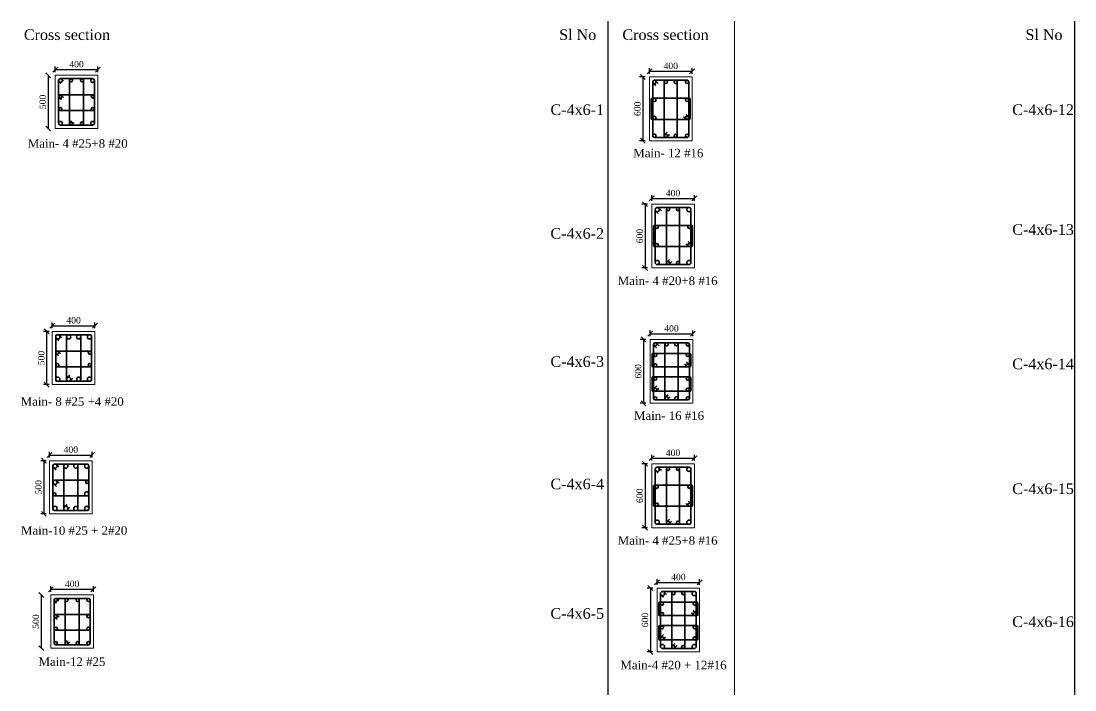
# Model space of a CAD drawing. Header units: millimetres. Extents: x -111267 to 10003021, y -40114 to 2098113.
# Drawn here: x 4322551 to 4372032, y 2034615 to 2066045 of the extents above; entities that cross this region are included whole.
import ezdxf

# ---------------------------------------------------------------- set-up
doc = ezdxf.new("R2010")
doc.units = ezdxf.units.MM
doc.header["$PDMODE"] = 2
doc.linetypes.add('DASHED2', pattern=[0.375, 0.25, -0.125])
doc.layers.add('5a.Hatch-TR-0', color=8, linetype='Continuous')
doc.layers.add('9.Title', color=7, linetype='Continuous')
for name, color, linetype, lineweight in [('object line', 23, 'Continuous', 13), ('reinmt', 241, 'Continuous', 40), ('S-Beam', 4, 'DASHED2', 15), ('S-Dim', 8, 'Continuous', 5)]:
    doc.layers.add(name, color=color, linetype=linetype, lineweight=lineweight)
doc.styles.add('DRIQsmall', font='times.ttf', dxfattribs={"height": 0.2})
doc.styles.add('Times new roman', font='times.ttf', dxfattribs={"height": 300})
doc.dimstyles.new('Scale 20', dxfattribs={"dimscale": 0, "dimtxt": 250, "dimasz": 230, "dimexe": 150, "dimexo": 150, "dimgap": 100, "dimtad": 1, "dimtoh": 1, "dimdec": 0, "dimlfac": 0.2, "dimzin": 0, "dimdsep": 46, "dimtxsty": 'Times new roman', "dimblk": 'OBLIQUE', "dimcen": 0.09, "dimclrd": 256, "dimclrt": 3, "dimadec": 0, "dimazin": 0, "dimtfac": 1, "dimtdec": 0, "dimtofl": 0, "dimtmove": 0, "dimatfit": 3, "dimfxl": 150, "dimfxlon": 1, "dimtolj": 1, "dimtzin": 0, "dimarcsym": 0})

# ---------------------------------------------------------------- blocks, each defined once
blk = doc.blocks.new('_Oblique')
at = {"color": 0, "linetype": 'ByBlock', "lineweight": -2}
blk.add_line((-0.5, -0.5), (0.5, 0.5), dxfattribs=at)
blk = doc.blocks.new('*D889')
at = {"layer": 'Defpoints', "color": 0, "ltscale": 6, "transparency": 16777216}
for p in [(4325948, 2039344), (4323948, 2039077), (4325948, 2039077)]:
    blk.add_point(p, dxfattribs=at)
at = {"layer": 'S-Dim', "color": 0, "lineweight": -2, "ltscale": 6, "transparency": 16777216}
for p, q in [((4323948, 2039227), (4323948, 2039494)), ((4325948, 2039227), (4325948, 2039494))]:
    blk.add_line(p, q, dxfattribs=at)
at = {"layer": 'S-Dim', "lineweight": -2, "ltscale": 6, "transparency": 16777216}
blk.add_line((4323948, 2039344), (4325948, 2039344), dxfattribs=at)
at = {"layer": 'S-Dim', "lineweight": -2, "ltscale": 6, "transparency": 16777216, "xscale": 230, "yscale": 230, "zscale": 230, "rotation": 180}
blk.add_blockref('_Oblique', (4323948, 2039344), dxfattribs=at)
at = {"layer": 'S-Dim', "lineweight": -2, "ltscale": 6, "transparency": 16777216, "xscale": 230, "yscale": 230, "zscale": 230}
blk.add_blockref('_Oblique', (4325948, 2039344), dxfattribs=at)
at = {"layer": 'S-Dim', "color": 3, "ltscale": 6, "transparency": 16777216, "insert": (4324948, 2039597), "char_height": 300, "attachment_point": 5, "style": 'Times new roman'}
blk.add_mtext('\\A1;400', dxfattribs=at)
blk = doc.blocks.new('*D895')
at = {"layer": 'Defpoints', "color": 0, "ltscale": 6, "transparency": 16777216}
for p in [(4323948, 2039077, 99385), (4323500, 2036577), (4323948, 2036577, 99385)]:
    blk.add_point(p, dxfattribs=at)
at = {"layer": 'S-Dim', "color": 0, "lineweight": -2, "ltscale": 6, "transparency": 16777216}
for p, q in [((4323352, 2039077), (4323350, 2039077)), ((4323352, 2036577), (4323350, 2036577))]:
    blk.add_line(p, q, dxfattribs=at)
at = {"layer": 'S-Dim', "lineweight": -2, "ltscale": 6, "transparency": 16777216}
blk.add_line((4323500, 2039077), (4323500, 2036577), dxfattribs=at)
at = {"layer": 'S-Dim', "lineweight": -2, "ltscale": 6, "transparency": 16777216, "xscale": 230, "yscale": 230, "zscale": 230}
for p, rotation in [((4323500, 2039077), 90), ((4323500, 2036577), 270)]:
    blk.add_blockref('_Oblique', p, dxfattribs=dict(at, rotation=rotation))
at = {"layer": 'S-Dim', "color": 3, "ltscale": 6, "transparency": 16777216, "insert": (4323247, 2037827), "char_height": 300, "attachment_point": 5, "rotation": 90, "style": 'Times new roman'}
blk.add_mtext('\\A1;500', dxfattribs=at)
blk = doc.blocks.new('*D890')
at = {"layer": 'Defpoints', "color": 0, "ltscale": 6, "transparency": 16777216}
for p in [(4324155, 2063496), (4326155, 2063763), (4326155, 2063496)]:
    blk.add_point(p, dxfattribs=at)
at = {"layer": 'S-Dim', "color": 0, "lineweight": -2, "ltscale": 6, "transparency": 16777216}
for p, q in [((4324155, 2063646), (4324155, 2063913)), ((4326155, 2063646), (4326155, 2063913))]:
    blk.add_line(p, q, dxfattribs=at)
at = {"layer": 'S-Dim', "lineweight": -2, "ltscale": 6, "transparency": 16777216}
blk.add_line((4324155, 2063763), (4326155, 2063763), dxfattribs=at)
at = {"layer": 'S-Dim', "lineweight": -2, "ltscale": 6, "transparency": 16777216, "xscale": 230, "yscale": 230, "zscale": 230, "rotation": 180}
blk.add_blockref('_Oblique', (4324155, 2063763), dxfattribs=at)
at = {"layer": 'S-Dim', "lineweight": -2, "ltscale": 6, "transparency": 16777216, "xscale": 230, "yscale": 230, "zscale": 230}
blk.add_blockref('_Oblique', (4326155, 2063763), dxfattribs=at)
at = {"layer": 'S-Dim', "color": 3, "ltscale": 6, "transparency": 16777216, "insert": (4325155, 2064016), "char_height": 300, "attachment_point": 5, "style": 'Times new roman'}
blk.add_mtext('\\A1;400', dxfattribs=at)
blk = doc.blocks.new('*D896')
at = {"layer": 'Defpoints', "color": 0, "ltscale": 6, "transparency": 16777216}
for p in [(4324155, 2063496, 99385), (4323822, 2060996), (4324155, 2060996, 99385)]:
    blk.add_point(p, dxfattribs=at)
at = {"layer": 'S-Dim', "color": 0, "lineweight": -2, "ltscale": 6, "transparency": 16777216}
for p, q in [((4323673, 2063496), (4323672, 2063496)), ((4323673, 2060996), (4323672, 2060996))]:
    blk.add_line(p, q, dxfattribs=at)
at = {"layer": 'S-Dim', "lineweight": -2, "ltscale": 6, "transparency": 16777216}
blk.add_line((4323822, 2063496), (4323822, 2060996), dxfattribs=at)
at = {"layer": 'S-Dim', "lineweight": -2, "ltscale": 6, "transparency": 16777216, "xscale": 230, "yscale": 230, "zscale": 230}
for p, rotation in [((4323822, 2063496), 90), ((4323822, 2060996), 270)]:
    blk.add_blockref('_Oblique', p, dxfattribs=dict(at, rotation=rotation))
at = {"layer": 'S-Dim', "color": 3, "ltscale": 6, "transparency": 16777216, "insert": (4323569, 2062246), "char_height": 300, "attachment_point": 5, "rotation": 90, "style": 'Times new roman'}
blk.add_mtext('\\A1;500', dxfattribs=at)
blk = doc.blocks.new('*D891')
at = {"layer": 'Defpoints', "color": 0, "ltscale": 6, "transparency": 16777216}
for p in [(4324017, 2051462), (4323751, 2048962), (4324017, 2048962)]:
    blk.add_point(p, dxfattribs=at)
at = {"layer": 'S-Dim', "color": 0, "lineweight": -2, "ltscale": 6, "transparency": 16777216}
for p, q in [((4323867, 2051462), (4323601, 2051462)), ((4323867, 2048962), (4323601, 2048962))]:
    blk.add_line(p, q, dxfattribs=at)
at = {"layer": 'S-Dim', "lineweight": -2, "ltscale": 6, "transparency": 16777216}
blk.add_line((4323751, 2051462), (4323751, 2048962), dxfattribs=at)
at = {"layer": 'S-Dim', "lineweight": -2, "ltscale": 6, "transparency": 16777216, "xscale": 230, "yscale": 230, "zscale": 230}
for p, rotation in [((4323751, 2051462), 90), ((4323751, 2048962), 270)]:
    blk.add_blockref('_Oblique', p, dxfattribs=dict(at, rotation=rotation))
at = {"layer": 'S-Dim', "color": 3, "ltscale": 6, "transparency": 16777216, "insert": (4323498, 2050212), "char_height": 300, "attachment_point": 5, "rotation": 90, "style": 'Times new roman'}
blk.add_mtext('\\A1;500', dxfattribs=at)
blk = doc.blocks.new('*D892')
at = {"layer": 'Defpoints', "color": 0, "ltscale": 6, "transparency": 16777216}
for p in [(4326017, 2051729), (4324017, 2051462), (4326017, 2051462)]:
    blk.add_point(p, dxfattribs=at)
at = {"layer": 'S-Dim', "color": 0, "lineweight": -2, "ltscale": 6, "transparency": 16777216}
for p, q in [((4324017, 2051612), (4324017, 2051879)), ((4326017, 2051612), (4326017, 2051879))]:
    blk.add_line(p, q, dxfattribs=at)
at = {"layer": 'S-Dim', "lineweight": -2, "ltscale": 6, "transparency": 16777216}
blk.add_line((4324017, 2051729), (4326017, 2051729), dxfattribs=at)
at = {"layer": 'S-Dim', "lineweight": -2, "ltscale": 6, "transparency": 16777216, "xscale": 230, "yscale": 230, "zscale": 230, "rotation": 180}
blk.add_blockref('_Oblique', (4324017, 2051729), dxfattribs=at)
at = {"layer": 'S-Dim', "lineweight": -2, "ltscale": 6, "transparency": 16777216, "xscale": 230, "yscale": 230, "zscale": 230}
blk.add_blockref('_Oblique', (4326017, 2051729), dxfattribs=at)
at = {"layer": 'S-Dim', "color": 3, "ltscale": 6, "transparency": 16777216, "insert": (4325017, 2051981), "char_height": 300, "attachment_point": 5, "style": 'Times new roman'}
blk.add_mtext('\\A1;400', dxfattribs=at)
blk = doc.blocks.new('*D893')
at = {"layer": 'Defpoints', "color": 0, "ltscale": 6, "transparency": 16777216}
for p in [(4323887, 2045388), (4323621, 2042888), (4323887, 2042888)]:
    blk.add_point(p, dxfattribs=at)
at = {"layer": 'S-Dim', "color": 0, "lineweight": -2, "ltscale": 6, "transparency": 16777216}
for p, q in [((4323737, 2045388), (4323471, 2045388)), ((4323737, 2042888), (4323471, 2042888))]:
    blk.add_line(p, q, dxfattribs=at)
at = {"layer": 'S-Dim', "lineweight": -2, "ltscale": 6, "transparency": 16777216}
blk.add_line((4323621, 2045388), (4323621, 2042888), dxfattribs=at)
at = {"layer": 'S-Dim', "lineweight": -2, "ltscale": 6, "transparency": 16777216, "xscale": 230, "yscale": 230, "zscale": 230}
for p, rotation in [((4323621, 2045388), 90), ((4323621, 2042888), 270)]:
    blk.add_blockref('_Oblique', p, dxfattribs=dict(at, rotation=rotation))
at = {"layer": 'S-Dim', "color": 3, "ltscale": 6, "transparency": 16777216, "insert": (4323368, 2044138), "char_height": 300, "attachment_point": 5, "rotation": 90, "style": 'Times new roman'}
blk.add_mtext('\\A1;500', dxfattribs=at)
blk = doc.blocks.new('*D894')
at = {"layer": 'Defpoints', "color": 0, "ltscale": 6, "transparency": 16777216}
for p in [(4325887, 2045654), (4323887, 2045388), (4325887, 2045388)]:
    blk.add_point(p, dxfattribs=at)
at = {"layer": 'S-Dim', "color": 0, "lineweight": -2, "ltscale": 6, "transparency": 16777216}
for p, q in [((4323887, 2045538), (4323887, 2045804)), ((4325887, 2045538), (4325887, 2045804))]:
    blk.add_line(p, q, dxfattribs=at)
at = {"layer": 'S-Dim', "lineweight": -2, "ltscale": 6, "transparency": 16777216}
blk.add_line((4323887, 2045654), (4325887, 2045654), dxfattribs=at)
at = {"layer": 'S-Dim', "lineweight": -2, "ltscale": 6, "transparency": 16777216, "xscale": 230, "yscale": 230, "zscale": 230, "rotation": 180}
blk.add_blockref('_Oblique', (4323887, 2045654), dxfattribs=at)
at = {"layer": 'S-Dim', "lineweight": -2, "ltscale": 6, "transparency": 16777216, "xscale": 230, "yscale": 230, "zscale": 230}
blk.add_blockref('_Oblique', (4325887, 2045654), dxfattribs=at)
at = {"layer": 'S-Dim', "color": 3, "ltscale": 6, "transparency": 16777216, "insert": (4324887, 2045907), "char_height": 300, "attachment_point": 5, "style": 'Times new roman'}
blk.add_mtext('\\A1;400', dxfattribs=at)
blk = doc.blocks.new('*D899')
at = {"layer": 'Defpoints', "color": 0, "ltscale": 6, "transparency": 16777216}
for p in [(4352365, 2039400), (4352098, 2036400), (4352365, 2036400)]:
    blk.add_point(p, dxfattribs=at)
at = {"layer": 'S-Dim', "color": 0, "lineweight": -2, "ltscale": 6, "transparency": 16777216}
for p, q in [((4352215, 2039400), (4351948, 2039400)), ((4352215, 2036400), (4351948, 2036400))]:
    blk.add_line(p, q, dxfattribs=at)
at = {"layer": 'S-Dim', "lineweight": -2, "ltscale": 6, "transparency": 16777216}
blk.add_line((4352098, 2039400), (4352098, 2036400), dxfattribs=at)
at = {"layer": 'S-Dim', "lineweight": -2, "ltscale": 6, "transparency": 16777216, "xscale": 230, "yscale": 230, "zscale": 230}
for p, rotation in [((4352098, 2039400), 90), ((4352098, 2036400), 270)]:
    blk.add_blockref('_Oblique', p, dxfattribs=dict(at, rotation=rotation))
at = {"layer": 'S-Dim', "color": 3, "ltscale": 6, "transparency": 16777216, "insert": (4351846, 2037900), "char_height": 300, "attachment_point": 5, "rotation": 90, "style": 'Times new roman'}
blk.add_mtext('\\A1;600', dxfattribs=at)
blk = doc.blocks.new('*D900')
at = {"layer": 'Defpoints', "color": 0, "ltscale": 6, "transparency": 16777216}
for p in [(4354412, 2039666), (4352412, 2039400), (4354412, 2039400)]:
    blk.add_point(p, dxfattribs=at)
at = {"layer": 'S-Dim', "color": 0, "lineweight": -2, "ltscale": 6, "transparency": 16777216}
for p, q in [((4352412, 2039550), (4352412, 2039816)), ((4354412, 2039550), (4354412, 2039816))]:
    blk.add_line(p, q, dxfattribs=at)
at = {"layer": 'S-Dim', "lineweight": -2, "ltscale": 6, "transparency": 16777216}
blk.add_line((4352412, 2039666), (4354412, 2039666), dxfattribs=at)
at = {"layer": 'S-Dim', "lineweight": -2, "ltscale": 6, "transparency": 16777216, "xscale": 230, "yscale": 230, "zscale": 230, "rotation": 180}
blk.add_blockref('_Oblique', (4352412, 2039666), dxfattribs=at)
at = {"layer": 'S-Dim', "lineweight": -2, "ltscale": 6, "transparency": 16777216, "xscale": 230, "yscale": 230, "zscale": 230}
blk.add_blockref('_Oblique', (4354412, 2039666), dxfattribs=at)
at = {"layer": 'S-Dim', "color": 3, "ltscale": 6, "transparency": 16777216, "insert": (4353412, 2039919), "char_height": 300, "attachment_point": 5, "style": 'Times new roman'}
blk.add_mtext('\\A1;400', dxfattribs=at)
blk = doc.blocks.new('*D903')
at = {"layer": 'Defpoints', "color": 0, "ltscale": 6, "transparency": 16777216}
for p in [(4352043, 2051085), (4351776, 2048085), (4352043, 2048085)]:
    blk.add_point(p, dxfattribs=at)
at = {"layer": 'S-Dim', "color": 0, "lineweight": -2, "ltscale": 6, "transparency": 16777216}
for p, q in [((4351893, 2051085), (4351626, 2051085)), ((4351893, 2048085), (4351626, 2048085))]:
    blk.add_line(p, q, dxfattribs=at)
at = {"layer": 'S-Dim', "lineweight": -2, "ltscale": 6, "transparency": 16777216}
blk.add_line((4351776, 2051085), (4351776, 2048085), dxfattribs=at)
at = {"layer": 'S-Dim', "lineweight": -2, "ltscale": 6, "transparency": 16777216, "xscale": 230, "yscale": 230, "zscale": 230}
for p, rotation in [((4351776, 2051085), 90), ((4351776, 2048085), 270)]:
    blk.add_blockref('_Oblique', p, dxfattribs=dict(at, rotation=rotation))
at = {"layer": 'S-Dim', "color": 3, "ltscale": 6, "transparency": 16777216, "insert": (4351524, 2049585), "char_height": 300, "attachment_point": 5, "rotation": 90, "style": 'Times new roman'}
blk.add_mtext('\\A1;600', dxfattribs=at)
blk = doc.blocks.new('*D904')
at = {"layer": 'Defpoints', "color": 0, "ltscale": 6, "transparency": 16777216}
for p in [(4352090, 2051085), (4354090, 2051351), (4354090, 2051085)]:
    blk.add_point(p, dxfattribs=at)
at = {"layer": 'S-Dim', "color": 0, "lineweight": -2, "ltscale": 6, "transparency": 16777216}
for p, q in [((4352090, 2051235), (4352090, 2051501)), ((4354090, 2051235), (4354090, 2051501))]:
    blk.add_line(p, q, dxfattribs=at)
at = {"layer": 'S-Dim', "lineweight": -2, "ltscale": 6, "transparency": 16777216}
blk.add_line((4352090, 2051351), (4354090, 2051351), dxfattribs=at)
at = {"layer": 'S-Dim', "lineweight": -2, "ltscale": 6, "transparency": 16777216, "xscale": 230, "yscale": 230, "zscale": 230, "rotation": 180}
blk.add_blockref('_Oblique', (4352090, 2051351), dxfattribs=at)
at = {"layer": 'S-Dim', "lineweight": -2, "ltscale": 6, "transparency": 16777216, "xscale": 230, "yscale": 230, "zscale": 230}
blk.add_blockref('_Oblique', (4354090, 2051351), dxfattribs=at)
at = {"layer": 'S-Dim', "color": 3, "ltscale": 6, "transparency": 16777216, "insert": (4353090, 2051604), "char_height": 300, "attachment_point": 5, "style": 'Times new roman'}
blk.add_mtext('\\A1;400', dxfattribs=at)
blk = doc.blocks.new('*D905')
at = {"layer": 'Defpoints', "color": 0, "ltscale": 6, "transparency": 16777216}
for p in [(4352010, 2063421), (4351743, 2060421), (4352010, 2060421)]:
    blk.add_point(p, dxfattribs=at)
at = {"layer": 'S-Dim', "color": 0, "lineweight": -2, "ltscale": 6, "transparency": 16777216}
for p, q in [((4351860, 2063421), (4351593, 2063421)), ((4351860, 2060421), (4351593, 2060421))]:
    blk.add_line(p, q, dxfattribs=at)
at = {"layer": 'S-Dim', "lineweight": -2, "ltscale": 6, "transparency": 16777216}
blk.add_line((4351743, 2063421), (4351743, 2060421), dxfattribs=at)
at = {"layer": 'S-Dim', "lineweight": -2, "ltscale": 6, "transparency": 16777216, "xscale": 230, "yscale": 230, "zscale": 230}
for p, rotation in [((4351743, 2063421), 90), ((4351743, 2060421), 270)]:
    blk.add_blockref('_Oblique', p, dxfattribs=dict(at, rotation=rotation))
at = {"layer": 'S-Dim', "color": 3, "ltscale": 6, "transparency": 16777216, "insert": (4351491, 2061921), "char_height": 300, "attachment_point": 5, "rotation": 90, "style": 'Times new roman'}
blk.add_mtext('\\A1;600', dxfattribs=at)
blk = doc.blocks.new('*D906')
at = {"layer": 'Defpoints', "color": 0, "ltscale": 6, "transparency": 16777216}
for p in [(4352057, 2063421), (4354057, 2063687), (4354057, 2063421)]:
    blk.add_point(p, dxfattribs=at)
at = {"layer": 'S-Dim', "color": 0, "lineweight": -2, "ltscale": 6, "transparency": 16777216}
for p, q in [((4352057, 2063571), (4352057, 2063837)), ((4354057, 2063571), (4354057, 2063837))]:
    blk.add_line(p, q, dxfattribs=at)
at = {"layer": 'S-Dim', "lineweight": -2, "ltscale": 6, "transparency": 16777216}
blk.add_line((4352057, 2063687), (4354057, 2063687), dxfattribs=at)
at = {"layer": 'S-Dim', "lineweight": -2, "ltscale": 6, "transparency": 16777216, "xscale": 230, "yscale": 230, "zscale": 230, "rotation": 180}
blk.add_blockref('_Oblique', (4352057, 2063687), dxfattribs=at)
at = {"layer": 'S-Dim', "lineweight": -2, "ltscale": 6, "transparency": 16777216, "xscale": 230, "yscale": 230, "zscale": 230}
blk.add_blockref('_Oblique', (4354057, 2063687), dxfattribs=at)
at = {"layer": 'S-Dim', "color": 3, "ltscale": 6, "transparency": 16777216, "insert": (4353057, 2063940), "char_height": 300, "attachment_point": 5, "style": 'Times new roman'}
blk.add_mtext('\\A1;400', dxfattribs=at)
blk = doc.blocks.new('*D907')
at = {"layer": 'Defpoints', "color": 0, "ltscale": 6, "transparency": 16777216}
for p in [(4352116, 2045239), (4351850, 2042239), (4352116, 2042239)]:
    blk.add_point(p, dxfattribs=at)
at = {"layer": 'S-Dim', "color": 0, "lineweight": -2, "ltscale": 6, "transparency": 16777216}
for p, q in [((4351966, 2045239), (4351700, 2045239)), ((4351966, 2042239), (4351700, 2042239))]:
    blk.add_line(p, q, dxfattribs=at)
at = {"layer": 'S-Dim', "lineweight": -2, "ltscale": 6, "transparency": 16777216}
blk.add_line((4351850, 2045239), (4351850, 2042239), dxfattribs=at)
at = {"layer": 'S-Dim', "lineweight": -2, "ltscale": 6, "transparency": 16777216, "xscale": 230, "yscale": 230, "zscale": 230}
for p, rotation in [((4351850, 2045239), 90), ((4351850, 2042239), 270)]:
    blk.add_blockref('_Oblique', p, dxfattribs=dict(at, rotation=rotation))
at = {"layer": 'S-Dim', "color": 3, "ltscale": 6, "transparency": 16777216, "insert": (4351597, 2043739), "char_height": 300, "attachment_point": 5, "rotation": 90, "style": 'Times new roman'}
blk.add_mtext('\\A1;600', dxfattribs=at)
blk = doc.blocks.new('*D908')
at = {"layer": 'Defpoints', "color": 0, "ltscale": 6, "transparency": 16777216}
for p in [(4352163, 2045239), (4354163, 2045506), (4354163, 2045239)]:
    blk.add_point(p, dxfattribs=at)
at = {"layer": 'S-Dim', "color": 0, "lineweight": -2, "ltscale": 6, "transparency": 16777216}
for p, q in [((4352163, 2045389), (4352163, 2045656)), ((4354163, 2045389), (4354163, 2045656))]:
    blk.add_line(p, q, dxfattribs=at)
at = {"layer": 'S-Dim', "lineweight": -2, "ltscale": 6, "transparency": 16777216}
blk.add_line((4352163, 2045506), (4354163, 2045506), dxfattribs=at)
at = {"layer": 'S-Dim', "lineweight": -2, "ltscale": 6, "transparency": 16777216, "xscale": 230, "yscale": 230, "zscale": 230, "rotation": 180}
blk.add_blockref('_Oblique', (4352163, 2045506), dxfattribs=at)
at = {"layer": 'S-Dim', "lineweight": -2, "ltscale": 6, "transparency": 16777216, "xscale": 230, "yscale": 230, "zscale": 230}
blk.add_blockref('_Oblique', (4354163, 2045506), dxfattribs=at)
at = {"layer": 'S-Dim', "color": 3, "ltscale": 6, "transparency": 16777216, "insert": (4353163, 2045758), "char_height": 300, "attachment_point": 5, "style": 'Times new roman'}
blk.add_mtext('\\A1;400', dxfattribs=at)
blk = doc.blocks.new('*D915')
at = {"layer": 'Defpoints', "color": 0, "ltscale": 6, "transparency": 16777216}
for p in [(4352116, 2057443), (4351850, 2054443), (4352116, 2054443)]:
    blk.add_point(p, dxfattribs=at)
at = {"layer": 'S-Dim', "color": 0, "lineweight": -2, "ltscale": 6, "transparency": 16777216}
for p, q in [((4351966, 2057443), (4351700, 2057443)), ((4351966, 2054443), (4351700, 2054443))]:
    blk.add_line(p, q, dxfattribs=at)
at = {"layer": 'S-Dim', "lineweight": -2, "ltscale": 6, "transparency": 16777216}
blk.add_line((4351850, 2057443), (4351850, 2054443), dxfattribs=at)
at = {"layer": 'S-Dim', "lineweight": -2, "ltscale": 6, "transparency": 16777216, "xscale": 230, "yscale": 230, "zscale": 230}
for p, rotation in [((4351850, 2057443), 90), ((4351850, 2054443), 270)]:
    blk.add_blockref('_Oblique', p, dxfattribs=dict(at, rotation=rotation))
at = {"layer": 'S-Dim', "color": 3, "ltscale": 6, "transparency": 16777216, "insert": (4351597, 2055943), "char_height": 300, "attachment_point": 5, "rotation": 90, "style": 'Times new roman'}
blk.add_mtext('\\A1;600', dxfattribs=at)
blk = doc.blocks.new('*D916')
at = {"layer": 'Defpoints', "color": 0, "ltscale": 6, "transparency": 16777216}
for p in [(4352163, 2057443), (4354163, 2057710), (4354163, 2057443)]:
    blk.add_point(p, dxfattribs=at)
at = {"layer": 'S-Dim', "color": 0, "lineweight": -2, "ltscale": 6, "transparency": 16777216}
for p, q in [((4352163, 2057593), (4352163, 2057860)), ((4354163, 2057593), (4354163, 2057860))]:
    blk.add_line(p, q, dxfattribs=at)
at = {"layer": 'S-Dim', "lineweight": -2, "ltscale": 6, "transparency": 16777216}
blk.add_line((4352163, 2057710), (4354163, 2057710), dxfattribs=at)
at = {"layer": 'S-Dim', "lineweight": -2, "ltscale": 6, "transparency": 16777216, "xscale": 230, "yscale": 230, "zscale": 230, "rotation": 180}
blk.add_blockref('_Oblique', (4352163, 2057710), dxfattribs=at)
at = {"layer": 'S-Dim', "lineweight": -2, "ltscale": 6, "transparency": 16777216, "xscale": 230, "yscale": 230, "zscale": 230}
blk.add_blockref('_Oblique', (4354163, 2057710), dxfattribs=at)
at = {"layer": 'S-Dim', "color": 3, "ltscale": 6, "transparency": 16777216, "insert": (4353163, 2057962), "char_height": 300, "attachment_point": 5, "style": 'Times new roman'}
blk.add_mtext('\\A1;400', dxfattribs=at)

msp = doc.modelspace()

# ---------------------------------------------------------------- hatches: boundary and pattern name
at = {"layer": '5a.Hatch-TR-0', "linetype": 'Continuous'}
h = msp.add_hatch(color=8, dxfattribs=at)
h.dxf.hatch_style = 1
h.paths.add_polyline_path([(4325488.4, 2063262.3, 1), (4325337.3, 2063262.3, 1)])
h.paths.add_polyline_path([(4324973.4, 2063262.1, 1), (4324822.3, 2063262.1, 1)])
h = msp.add_hatch(color=8, dxfattribs=at)
h.dxf.hatch_style = 1
h.paths.add_polyline_path([(4324973.4, 2061230.8, 0.6349148), (4324849.7, 2061288.9), (4324838.8, 2061277.8, 0.169643), (4324822.3, 2061230.8, 1)])
h.paths.add_polyline_path([(4325488.4, 2061230.6, 1), (4325337.3, 2061230.6, 1)])
h.paths.add_polyline_path([(4324314.2, 2061912.9, 1), (4324465.3, 2061912.9, 1)])
h.paths.add_polyline_path([(4324465.3, 2062499.5, 1), (4324314.2, 2062499.5, 1)])
h.paths.add_polyline_path([(4325845.5, 2062499.5, 1), (4325996.6, 2062499.5, 1)])
h.paths.add_polyline_path([(4325996.5, 2061912.9, 1), (4325845.4, 2061912.9, 1)])
h = msp.add_hatch(color=8, dxfattribs=at)
h.dxf.hatch_style = 1
h.paths.add_polyline_path([(4353319.1, 2054675.7, 0.3712872), (4353383.4, 2054601), (4353405.8, 2054601, 0.3712872), (4353470.1, 2054675.7, 1)])
h.paths.add_polyline_path([(4352856.8, 2054675.7, 0.3712872), (4352921.2, 2054601), (4352943.6, 2054601, 0.3712872), (4353007.9, 2054675.7, 1)])
h.paths.add_polyline_path([(4353470.1, 2057210.3, 0.3547767), (4353410.1, 2057284.3), (4353379, 2057284.3, 0.3545938), (4353319.1, 2057210.3, 1)])
h.paths.add_polyline_path([(4353007.9, 2057210.3, 0.3521212), (4352948.6, 2057284.1), (4352916.1, 2057284.1, 0.3519386), (4352856.8, 2057210.3, 1)])
h = msp.add_hatch(color=8, dxfattribs=at)
h.dxf.hatch_style = 1
h.paths.add_polyline_path([(4353854.5, 2055524.7, 0.4064647), (4353928.1, 2055449.2), (4353932.1, 2055449.2, 0.4064647), (4354005.6, 2055524.7, 1)])
h.paths.add_polyline_path([(4354005.6, 2056367.6, 1), (4353854.5, 2056367.6, 1)])
h.paths.add_polyline_path([(4352472.8, 2056367.6, 1), (4352321.7, 2056367.6, 1)])
h.paths.add_polyline_path([(4352472.8, 2055524.7, 1), (4352321.7, 2055524.7, 0.4064647), (4352395.3, 2055449.2), (4352399.3, 2055449.2, 0.4064647)])
h = msp.add_hatch(color=8, dxfattribs=at)
h.dxf.hatch_style = 1
h.paths.add_polyline_path([(4324176.2, 2049878.4, 1), (4324327.2, 2049878.4, 1)])
h.paths.add_polyline_path([(4324176.2, 2050464.9, 1), (4324327.3, 2050464.9, 1)])
h.paths.add_polyline_path([(4325707.5, 2050464.9, 1), (4325858.6, 2050464.9, 1)])
h.paths.add_polyline_path([(4325707.4, 2049878.4, 1), (4325858.5, 2049878.4, 1)])
h = msp.add_hatch(color=8, dxfattribs=at)
h.dxf.hatch_style = 1
h.paths.add_polyline_path([(4353319.1, 2042471.8, 0.3712872), (4353383.4, 2042397.1), (4353405.8, 2042397.1, 0.3712872), (4353470.1, 2042471.8, 1)])
h.paths.add_polyline_path([(4352856.8, 2042471.8, 0.3712872), (4352921.2, 2042397.1), (4352943.6, 2042397.1, 0.3712872), (4353007.9, 2042471.8, 1)])
h.paths.add_polyline_path([(4353470.1, 2045006.4, 0.3547767), (4353410.1, 2045080.3), (4353379, 2045080.3, 0.3545938), (4353319.1, 2045006.4, 1)])
h.paths.add_polyline_path([(4353007.9, 2045006.4, 0.3521212), (4352948.6, 2045080.2), (4352916.1, 2045080.1, 0.3519386), (4352856.8, 2045006.4, 1)])
h = msp.add_hatch(color=8, dxfattribs=at)
h.dxf.hatch_style = 1
h.paths.add_polyline_path([(4325728.6, 2044390.6, 1), (4325577.6, 2044390.6, 1)])
h.paths.add_polyline_path([(4324046.2, 2043804, 1), (4324197.3, 2043804, 1)])
h = msp.add_hatch(color=8, dxfattribs=at)
h.dxf.hatch_style = 1
h.paths.add_polyline_path([(4353854.5, 2043320.7, 0.4064647), (4353928.1, 2043245.2), (4353932.1, 2043245.2, 0.4064647), (4354005.6, 2043320.7, 1)])
h.paths.add_polyline_path([(4354005.6, 2044163.6, 1), (4353854.5, 2044163.6, 1)])
h.paths.add_polyline_path([(4352472.8, 2044163.6, 1), (4352321.7, 2044163.6, 1)])
h.paths.add_polyline_path([(4352472.8, 2043320.7, 1), (4352321.7, 2043320.7, 0.4064647), (4352395.3, 2043245.2), (4352399.3, 2043245.2, 0.4064647)])
h = msp.add_hatch(color=8, dxfattribs=at)
h.dxf.hatch_style = 1
h.paths.add_polyline_path([(4353256.5, 2039166.8, 0.3625555), (4353194.5, 2039241.2), (4353167.5, 2039241.2, 0.3623716), (4353105.5, 2039166.8, 1)])
h.paths.add_polyline_path([(4353718.8, 2039166.8, 0.3658052), (4353655.9, 2039241.3), (4353630.5, 2039241.3, 0.365621), (4353567.7, 2039166.8, 1)])
h.paths.add_polyline_path([(4354103, 2038667.1, 1), (4354254.1, 2038667.1, 1)])
h.paths.add_polyline_path([(4354103, 2038184.1, 1), (4354254.1, 2038184.1, 1)])
h.paths.add_polyline_path([(4352570.2, 2038667.1, 1), (4352721.3, 2038667.1, 1)])
h.paths.add_polyline_path([(4352570.2, 2038184.1, 1), (4352721.3, 2038184.1, 1)])
h.paths.add_polyline_path([(4352721.3, 2037559.8, 1), (4352570.2, 2037559.8, 1)])
h.paths.add_polyline_path([(4352721.3, 2037039.8, 0.6404826), (4352596.6, 2037097.1), (4352589.4, 2037090.1, 0.1844327), (4352570.2, 2037039.8, 1)])
h.paths.add_polyline_path([(4353105.5, 2036632.2, 0.3590913), (4353166.6, 2036558.1), (4353195.4, 2036558.1, 0.3590913), (4353256.5, 2036632.2, 1)])
h.paths.add_polyline_path([(4353567.7, 2036632.2, 0.3590913), (4353628.8, 2036558.1), (4353657.6, 2036558.1, 0.3590913), (4353718.8, 2036632.2, 1)])
h.paths.add_polyline_path([(4354103, 2037039.8, 1), (4354254.1, 2037039.8, 1)])
h.paths.add_polyline_path([(4354103, 2037559.8, 1), (4354254.1, 2037559.8, 1)])

# ---------------------------------------------------------------- linework, layer by layer
at = {"layer": '9.Title'}
for p, q in [((4350121.2, 1999011, -198769.9), (4350121.2, 2066045.3, -198769.9)), ((4372032.5, 1999011, -198769.9), (4372032.5, 2066045.3, -198769.9))]:
    msp.add_line(p, q, dxfattribs=at)
at = {"layer": 'object line'}
for points in [[(4324155.4, 2063496.4), (4326155.4, 2063496.4), (4326155.4, 2060996.4), (4324155.4, 2060996.4)], [(4324017.3, 2051461.9), (4326017.3, 2051461.9), (4326017.3, 2048961.9), (4324017.3, 2048961.9)], [(4352412.1, 2039399.5), (4354412.1, 2039399.5), (4354412.1, 2036399.5), (4352412.1, 2036399.5)], [(4323948.4, 2039077.3), (4325948.4, 2039077.3), (4325948.4, 2036577.3), (4323948.4, 2036577.3)]]:
    msp.add_lwpolyline(points, close=True, dxfattribs=at)
at = {"layer": 'object line', "elevation": 99385}
for points in [[(4352057.2, 2063420.6), (4354057.2, 2063420.6), (4354057.2, 2060420.6), (4352057.2, 2060420.6)], [(4352163.5, 2057443), (4354163.5, 2057443), (4354163.5, 2054443), (4352163.5, 2054443)], [(4352090.1, 2051084.7), (4354090.1, 2051084.7), (4354090.1, 2048084.7), (4352090.1, 2048084.7)], [(4323887.4, 2045387.5), (4325887.4, 2045387.5), (4325887.4, 2042887.5), (4323887.4, 2042887.5)], [(4352163.5, 2045239.1), (4354163.5, 2045239.1), (4354163.5, 2042239.1), (4352163.5, 2042239.1)]]:
    msp.add_lwpolyline(points, close=True, dxfattribs=at)
at = {"layer": 'reinmt', "linetype": 'Continuous', "lineweight": 35}
for p, q in [((4324313.4, 2061242.8), (4324313.4, 2063250)), ((4324330.1, 2063198.3), (4324418.2, 2063112)), ((4324401.8, 2063338.4), (4325908.9, 2063338.4)), ((4324462.1, 2063314.6), (4324550.5, 2063231.5)), ((4324822.3, 2063274.2), (4324822.3, 2061230.8)), ((4325488.3, 2061233.4), (4325488.4, 2063262.3)), ((4325997.3, 2063250), (4325997.3, 2061242.8)), ((4352215.2, 2060650, 99385), (4352215.2, 2063187, 99385)), ((4352237.5, 2063133.4, 99385), (4352351.6, 2063020.8, 99385)), ((4352290.8, 2063262.5, 99385), (4353827.7, 2063262.5, 99385)), ((4352342.4, 2063242.2, 99385), (4352471.2, 2063117.9, 99385)), ((4352750.5, 2063187.9, 99385), (4352750.5, 2060653.3, 99385)), ((4353363.8, 2060653.3, 99385), (4353363.8, 2063187.9, 99385)), ((4353899.1, 2063191.2, 99385), (4353899.1, 2060650, 99385)), ((4324346.1, 2062437.9), (4324445, 2062351.9)), ((4324389.8, 2062575.1), (4325921, 2062575.1)), ((4324440.4, 2062555.5), (4324544.2, 2062458)), ((4352182.9, 2062417.5, 99385), (4353928.3, 2062417.5, 99385)), ((4352142.9, 2061463.6, 99385), (4352142.9, 2062377.5, 99385)), ((4353968.3, 2061463.6, 99385), (4353968.3, 2062377.5, 99385)), ((4324391.4, 2061837.4), (4325921, 2061837.4)), ((4352182.9, 2061423.6, 99385), (4353928.3, 2061423.6, 99385)), ((4353660.2, 2061551.4, 99385), (4353770, 2061445.8, 99385)), ((4353760.1, 2061661.5, 99385), (4353873.9, 2061555.4, 99385)), ((4325908.3, 2061154.4), (4324401.2, 2061154.4)), ((4324838.8, 2061277.8), (4324923.5, 2061364.2)), ((4324956.3, 2061182.9), (4325039.6, 2061273)), ((4353827.7, 2060578.6, 99385), (4352286.6, 2060578.6, 99385)), ((4353827.7, 2060578.6, 99385), (4352286.6, 2060578.6, 99385)), ((4352780.9, 2060713.8, 99385), (4352894.8, 2060823.1, 99385)), ((4352890.3, 2060613.5, 99385), (4353002.2, 2060721.5, 99385)), ((4352321.9, 2054700.5, 99385), (4352321.6, 2057187.6)), ((4352354.4, 2057112.5, 99385), (4352468.5, 2056999.8, 99385)), ((4352419.7, 2057283.9), (4353907.3, 2057284.4)), ((4352496.4, 2057247.2), (4352622, 2057125.9)), ((4352856.8, 2057210.3, 99385), (4352856.8, 2054675.7, 99385)), ((4353470.1, 2054675.7, 99385), (4353470.1, 2057210.3, 99385)), ((4354005.4, 2057186.2), (4354005.4, 2054704.6, 98111.8)), ((4352289.4, 2056443.1, 49692.5), (4354034.9, 2056443.1, 49692.5)), ((4352249.4, 2055489.2, 49692.5), (4352249.4, 2056403.1, 49692.5)), ((4354074.9, 2055489.2, 49692.5), (4354074.9, 2056403.1, 49692.5)), ((4353766.7, 2055576.9, 49692.5), (4353876.5, 2055471.4, 49692.5)), ((4353866.6, 2055687.1, 49692.5), (4353980.4, 2055581, 49692.5)), ((4352289.4, 2055449.2, 49692.5), (4354034.9, 2055449.2, 49692.5)), ((4353906.9, 2054601, 99385), (4352420.1, 2054601, 99385)), ((4352887.2, 2054736.3, 99385), (4353001.1, 2054845.6, 99385)), ((4352996.6, 2054636, 99385), (4353108.5, 2054744, 99385)), ((4324175.4, 2049191.2), (4324175.4, 2051232.4)), ((4324213.9, 2051128.7), (4324322.1, 2051030.5)), ((4324246.8, 2051303.8), (4325787.9, 2051303.8)), ((4324349.7, 2051267.5), (4324454.3, 2051165.7)), ((4324684.3, 2051205.6), (4324684.3, 2049218.1)), ((4325350.4, 2049218.1), (4325350.4, 2051205.6)), ((4325859.3, 2051232.4), (4325859.3, 2049191.2)), ((4324251.7, 2050540.5), (4325783, 2050540.5)), ((4324302.4, 2050520.9), (4324406.2, 2050423.4)), ((4352248.1, 2048314.1, 99385), (4352248.1, 2050851.1, 99385)), ((4352270.4, 2050797.5, 99385), (4352384.6, 2050684.9, 99385)), ((4352323.7, 2050926.6, 99385), (4353860.7, 2050926.6, 99385)), ((4352375.3, 2050906.3, 99385), (4352504.1, 2050782, 99385)), ((4352783.4, 2050852, 99385), (4352783.4, 2048317.4, 99385)), ((4353396.7, 2048317.4, 99385), (4353396.7, 2050852, 99385)), ((4353932, 2050855.3, 99385), (4353932, 2048314.1, 99385)), ((4324208.1, 2050403.3), (4324307, 2050317.3)), ((4352175.8, 2049833.7, 99385), (4352175.8, 2050387.8, 99385)), ((4352215.8, 2050427.8, 99385), (4353961.3, 2050427.8, 99385)), ((4353793, 2050031.7, 99385), (4353906.8, 2049925.6, 99385)), ((4354001.3, 2050387.8, 99385), (4354001.3, 2049833.7, 99385)), ((4324253.4, 2049802.8), (4325783, 2049802.8)), ((4352215.8, 2049793.7, 99385), (4353961.3, 2049793.7, 99385)), ((4353693.1, 2049921.5, 99385), (4353802.9, 2049816, 99385)), ((4325787.9, 2049119.9), (4324246.8, 2049119.9)), ((4324715.6, 2049290.3), (4324841.3, 2049406.1)), ((4324848.3, 2049145.4), (4324977.1, 2049269.7)), ((4352175.8, 2048689.4, 99385), (4352175.8, 2049280.5, 99385)), ((4352215.8, 2049320.5, 99385), (4353961.3, 2049320.5, 99385)), ((4354001.3, 2049280.5, 99385), (4354001.3, 2048689.4, 99385)), ((4352215.8, 2048649.4, 99385), (4353961.3, 2048649.4, 99385)), ((4352394.3, 2048899.5, 99385), (4352267.4, 2048775.3, 99385)), ((4352491.7, 2048784.7, 99385), (4352384, 2048679.4, 99385)), ((4353860.7, 2048242.7, 99385), (4352319.5, 2048242.7, 99385)), ((4353860.7, 2048242.7, 99385), (4352319.5, 2048242.7, 99385)), ((4352813.8, 2048377.9, 99385), (4352927.7, 2048487.2, 99385)), ((4352923.2, 2048277.6, 99385), (4353035.1, 2048385.6, 99385)), ((4324045.5, 2043116.9, 99385), (4324045.5, 2045158.1, 99385)), ((4324116.8, 2045229.5, 99385), (4325658, 2045229.5, 99385)), ((4324219.8, 2045193.2, 99385), (4324324.3, 2045091.4, 99385)), ((4324554.4, 2045131.3, 99385), (4324554.4, 2043143.8, 99385)), ((4325220.4, 2043143.7, 99385), (4325220.4, 2045131.3, 99385)), ((4325729.4, 2045158.1, 99385), (4325729.4, 2043116.9, 99385)), ((4352419.7, 2045080), (4353907.3, 2045080.5)), ((4324084, 2045054.4, 99385), (4324192.1, 2044956.2, 99385)), ((4352321.9, 2042496.6, 99385), (4352321.6, 2044983.7)), ((4352354.4, 2044908.5, 99385), (4352468.5, 2044795.9, 99385)), ((4352496.4, 2045043.2), (4352622, 2044922)), ((4352856.8, 2045006.4, 99385), (4352856.8, 2042471.8, 99385)), ((4353470.1, 2042471.8, 99385), (4353470.1, 2045006.4, 99385)), ((4354005.4, 2044982.2), (4354005.4, 2042500.7, 98111.8)), ((4324080.3, 2044293.7), (4324217.3, 2044173.3)), ((4324121.8, 2044466.2, 99385), (4325653.1, 2044466.2, 99385)), ((4324216.7, 2044434.3), (4324340.1, 2044328)), ((4352249.4, 2043285.2, 49692.5), (4352249.4, 2044199.2, 49692.5)), ((4352289.4, 2044239.2, 49692.5), (4354034.9, 2044239.2, 49692.5)), ((4354074.9, 2043285.2, 49692.5), (4354074.9, 2044199.2, 49692.5)), ((4324123.4, 2043728.5, 99385), (4325653.1, 2043728.5, 99385)), ((4324585.7, 2043215.9, 99385), (4324711.4, 2043331.8, 99385)), ((4324718.4, 2043071.1, 99385), (4324847.2, 2043195.4, 99385)), ((4352289.4, 2043245.2, 49692.5), (4354034.9, 2043245.2, 49692.5)), ((4353766.7, 2043373, 49692.5), (4353876.5, 2043267.5, 49692.5)), ((4353866.6, 2043483.2, 49692.5), (4353980.4, 2043377.1, 49692.5)), ((4325658, 2043045.5, 99385), (4324116.8, 2043045.5, 99385)), ((4352887.2, 2042532.3, 99385), (4353001.1, 2042641.6, 99385)), ((4353906.9, 2042397.1, 99385), (4352420.1, 2042397.1, 99385)), ((4352996.6, 2042432, 99385), (4353108.5, 2042540, 99385)), ((4352570.6, 2036656.3, 99385), (4352570.2, 2039142.8)), ((4352668.3, 2039241), (4354155.8, 2039241.5)), ((4352744.1, 2039205.2, -99385), (4352848.7, 2039103.4, -99385)), ((4353105.5, 2039166.8), (4353105.5, 2036632.2)), ((4353718.8, 2036632.2), (4353718.8, 2039166.8)), ((4354254.1, 2039143.3), (4354253.7, 2036657.6, 99385)), ((4324106.4, 2036806.7), (4324106.4, 2038847.9)), ((4324132.9, 2038786.3, 99385), (4324221.1, 2038700, 99385)), ((4324177.8, 2038919.3), (4325718.9, 2038919.3)), ((4324237.1, 2038895.5, 99385), (4324325.4, 2038812.4, 99385)), ((4324615.4, 2038855.1), (4324615.4, 2036811.6)), ((4325281.3, 2036814.3), (4325281.4, 2038855.1)), ((4325790.3, 2038847.9), (4325790.3, 2036806.7)), ((4352497.8, 2038148.5), (4352497.8, 2038702.6)), ((4352537.8, 2038742.6), (4354283.3, 2038742.6)), ((4352608.3, 2039066.4, -99385), (4352716.5, 2038968.2, -99385)), ((4354323.3, 2038702.6), (4354323.3, 2038148.5)), ((4324182.8, 2038156), (4325714.1, 2038156)), ((4324233.5, 2038136.4), (4324337.3, 2038038.8)), ((4354015.1, 2038236.3), (4354125, 2038130.8)), ((4354115, 2038346.5), (4354228.8, 2038240.4)), ((4324139.1, 2038018.8), (4324238.1, 2037932.8)), ((4352537.8, 2038108.5), (4354283.3, 2038108.5)), ((4324184.4, 2037418.3), (4325714, 2037418.3)), ((4352497.8, 2037004.2), (4352497.8, 2037595.3)), ((4352537.8, 2037635.3), (4354283.3, 2037635.3)), ((4352716.4, 2037214.3), (4352589.4, 2037090.1)), ((4354323.3, 2037595.3), (4354323.3, 2037004.2)), ((4325718.9, 2036735.3), (4324177.8, 2036735.3)), ((4324631.8, 2036858.7), (4324716.5, 2036945.1)), ((4324749.3, 2036763.8), (4324832.6, 2036853.9)), ((4352537.8, 2036964.2), (4354283.3, 2036964.2)), ((4352813.8, 2037099.6), (4352706, 2036994.3)), ((4353135.8, 2036692.8), (4353249.8, 2036802.1)), ((4353245.2, 2036592.5), (4353357.1, 2036700.5)), ((4354155.5, 2036558.1, 99385), (4352668.8, 2036558.1, 99385))]:
    msp.add_line(p, q, dxfattribs=at)
for centre, radius in [((4324401.8, 2063250), 88.4), ((4324897.9, 2063262.1), 75.5), ((4325412.8, 2063262.3), 75.5), ((4325908.9, 2063250), 88.4), ((4352290.8, 2063187, 99385), 75.5), ((4352826.1, 2063187.9, 99385), 75.5), ((4353288.3, 2063187.9, 99385), 75.5), ((4353823.6, 2063187, 99385), 75.5), ((4324389.8, 2062499.5), 75.5), ((4325921, 2062499.5), 75.5), ((4352290.8, 2062342, 99385), 75.5), ((4353823.6, 2062342, 99385), 75.5), ((4324389.7, 2061912.9), 75.5), ((4325921, 2061912.9), 75.5), ((4352290.8, 2061499.1, 99385), 75.5), ((4353823.6, 2061499.1, 99385), 75.5), ((4324401.8, 2061242.8), 88.4), ((4324897.9, 2061230.8), 75.5), ((4325412.8, 2061230.6), 75.5), ((4325908.9, 2061242.8), 88.4), ((4352290.8, 2060654.2, 99385), 75.5), ((4352826.1, 2060653.3, 99385), 75.5), ((4353288.3, 2060653.3, 99385), 75.5), ((4353823.6, 2060654.2, 99385), 75.5), ((4352419.7, 2057185.7), 98.2), ((4352932.4, 2057210.3, 99385), 75.5), ((4353394.6, 2057210.3, 99385), 75.5), ((4353907.2, 2057186.2), 98.2), ((4352397.3, 2056367.6, 49692.5), 75.5), ((4353930.1, 2056367.6, 49692.5), 75.5), ((4352397.3, 2055524.7, 49692.5), 75.5), ((4353930.1, 2055524.7, 49692.5), 75.5), ((4352420.1, 2054699.2, 99385), 98.2), ((4352932.4, 2054675.7, 99385), 75.5), ((4353394.6, 2054675.7, 99385), 75.5), ((4353906.8, 2054699.2, 99385), 98.2), ((4324274, 2051205.1, 99385), 98.2), ((4324782.5, 2051205.6), 98.2), ((4325252.2, 2051205.6), 98.2), ((4325760.7, 2051205.1, 99385), 98.2), ((4324251.7, 2050464.9), 75.5), ((4325783, 2050464.9), 75.5), ((4352323.7, 2050851.1, 99385), 75.5), ((4352859, 2050852, 99385), 75.5), ((4353321.2, 2050852, 99385), 75.5), ((4353856.5, 2050851.1, 99385), 75.5), ((4352323.7, 2050352.3, 99385), 75.5), ((4353856.5, 2050352.3, 99385), 75.5), ((4324251.7, 2049878.4), 75.5), ((4325783, 2049878.4), 75.5), ((4352323.7, 2049869.2, 99385), 75.5), ((4353856.5, 2049869.2, 99385), 75.5), ((4324274, 2049218.6, 99385), 98.2), ((4324782.5, 2049218.1), 98.2), ((4325252.2, 2049218.1), 98.2), ((4325760.7, 2049218.6, 99385), 98.2), ((4352323.7, 2049245, 99385), 75.5), ((4353856.5, 2049245, 99385), 75.5), ((4352323.7, 2048724.9, 99385), 75.5), ((4353856.5, 2048724.9, 99385), 75.5), ((4352323.7, 2048318.3, 99385), 75.5), ((4352859, 2048317.4, 99385), 75.5), ((4353321.2, 2048317.4, 99385), 75.5), ((4353856.5, 2048318.3, 99385), 75.5), ((4324144.1, 2045130.8, 198769.9), 98.2), ((4324652.6, 2045131.3, 99385), 98.2), ((4325122.2, 2045131.3, 99385), 98.2), ((4325630.8, 2045130.8, 198769.9), 98.2), ((4352419.7, 2044981.8), 98.2), ((4352932.4, 2045006.4, 99385), 75.5), ((4353394.6, 2045006.4, 99385), 75.5), ((4353907.2, 2044982.3), 98.2), ((4324143.7, 2044368.7), 98.2), ((4325653.1, 2044390.6, 99385), 75.5), ((4352397.3, 2044163.6, 49692.5), 75.5), ((4353930.1, 2044163.6, 49692.5), 75.5), ((4324121.8, 2043804, 99385), 75.5), ((4325631.2, 2043826.7, 99385), 98.2), ((4324144.1, 2043144.3, 198769.9), 98.2), ((4324652.6, 2043143.8, 99385), 98.2), ((4325122.2, 2043143.7, 99385), 98.2), ((4325630.8, 2043144.3, 198769.9), 98.2), ((4352397.3, 2043320.7, 49692.5), 75.5), ((4353930.1, 2043320.7, 49692.5), 75.5), ((4352420.1, 2042495.3, 99385), 98.2), ((4353906.8, 2042495.3, 99385), 98.2), ((4352932.4, 2042471.8, 99385), 75.5), ((4353394.6, 2042471.8, 99385), 75.5), ((4352668.4, 2039142.8), 98.2), ((4353181, 2039166.8), 75.5), ((4353643.2, 2039166.8), 75.5), ((4354155.9, 2039143.3), 98.2), ((4324182.7, 2038843, 99385), 75.5), ((4324690.9, 2038843), 75.5), ((4325205.8, 2038843.2), 75.5), ((4325714, 2038843, 99385), 75.5), ((4352645.7, 2038667.1), 75.5), ((4354178.5, 2038667.1), 75.5), ((4324182.8, 2038080.4), 75.5), ((4325714.1, 2038080.4), 75.5), ((4352645.7, 2038184.1), 75.5), ((4354178.5, 2038184.1), 75.5), ((4324182.7, 2037493.8), 75.5), ((4325714, 2037493.8), 75.5), ((4352645.7, 2037559.8), 75.5), ((4354178.5, 2037559.8), 75.5), ((4324182.7, 2036811.6, 99385), 75.5), ((4324690.9, 2036811.6), 75.5), ((4325205.8, 2036811.4), 75.5), ((4325714, 2036811.6, 99385), 75.5), ((4352645.7, 2037039.8), 75.5), ((4352668.8, 2036656.3, 99385), 98.2), ((4353181, 2036632.2), 75.5), ((4353643.2, 2036632.2), 75.5), ((4354155.5, 2036656.3, 99385), 98.2), ((4354178.5, 2037039.8), 75.5)]:
    msp.add_circle(centre, radius, dxfattribs=at)
for centre, radius, start, end in [((4352182.9, 2062377.5, 99385), 40, 90, 180), ((4353928.3, 2062377.5, 99385), 40, 0, 90), ((4352182.9, 2061463.6, 99385), 40, 180, 270), ((4353928.3, 2061463.6, 99385), 40, 270, 0), ((4352286.6, 2060650, 99385), 71.4, 180, 270), ((4353827.7, 2060650, 99385), 71.4, 270, 0), ((4352289.4, 2056403.1, 49692.5), 40, 90, 180), ((4354034.9, 2056403.1, 49692.5), 40, 0, 90), ((4352289.4, 2055489.2, 49692.5), 40, 180, 270), ((4354034.9, 2055489.2, 49692.5), 40, 270, 0), ((4324246.8, 2051232.4), 71.4, 90, 180), ((4325787.9, 2051232.4), 71.4, 360, 90), ((4352215.8, 2050387.8, 99385), 40, 90, 180), ((4353961.3, 2050387.8, 99385), 40, 0, 90), ((4352215.8, 2049833.7, 99385), 40, 180, 270), ((4353961.3, 2049833.7, 99385), 40, 270, 0), ((4324246.8, 2049191.2), 71.4, 180, 270), ((4325787.9, 2049191.2), 71.4, 270, 0), ((4352215.8, 2049280.5, 99385), 40, 90, 180), ((4353961.3, 2049280.5, 99385), 40, 0, 90), ((4352215.8, 2048689.4, 99385), 40, 180, 270), ((4353961.3, 2048689.4, 99385), 40, 270, 0), ((4352319.5, 2048314.1, 99385), 71.4, 180, 270), ((4353860.7, 2048314.1, 99385), 71.4, 270, 0), ((4324116.8, 2045158.1, 99385), 71.4, 90, 180), ((4325658, 2045158.1, 99385), 71.4, 360, 90), ((4352289.4, 2044199.2, 49692.5), 40, 90, 180), ((4354034.9, 2044199.2, 49692.5), 40, 0, 90), ((4324116.8, 2043116.9, 99385), 71.4, 180, 270), ((4325658, 2043116.9, 99385), 71.4, 270, 0), ((4352289.4, 2043285.2, 49692.5), 40, 180, 270), ((4354034.9, 2043285.2, 49692.5), 40, 270, 0), ((4324177.8, 2038847.9), 71.4, 90, 180), ((4325718.9, 2038847.9), 71.4, 360, 90), ((4352537.8, 2038702.6), 40, 90, 180), ((4354283.3, 2038702.6), 40, 0, 90), ((4352537.8, 2038148.5), 40, 180, 270), ((4354283.3, 2038148.5), 40, 270, 0), ((4352537.8, 2037595.3), 40, 90, 180), ((4354283.3, 2037595.3), 40, 0, 90), ((4324177.8, 2036806.7), 71.4, 180, 270), ((4325718.9, 2036806.7), 71.4, 270, 0), ((4352537.8, 2037004.2), 40, 180, 270), ((4354283.3, 2037004.2), 40, 270, 0)]:
    msp.add_arc(centre, radius, start, end, dxfattribs=at)
at = {"layer": 'S-Beam', "linetype": 'Continuous', "ltscale": 5}
msp.add_line((4356047.4, 2066045.3, -198769.9), (4356047.4, 1999011, -198769.9), dxfattribs=at)

# ---------------------------------------------------------------- texts
at = {"color": 0, "linetype": 'Continuous', "char_height": 400, "attachment_point": 5, "style": 'Times new roman'}
for s, insert, width in [('Main- 4 #25+8 #20', (4325211.1, 2060291.3, 99385), 5372.781), ('Main- 12 #16 ', (4352943.3, 2059838.2, 99385), 3405.581), ('Main- 4 #20+8 #16 ', (4352912.2, 2053838.2), 4866.71), ('Main- 8 #25 +4 #20', (4324952.8, 2048164.1), 6912.047), ('Main- 16 #16 ', (4352976.2, 2047502.3, 99385), 3405.581), ('Main-10 #25 + 2#20', (4325043.6, 2042102.9, 99385), 5903.296), ('Main- 4 #25+8 #16 ', (4352912.2, 2041634.2), 4866.71), ('Main-12 #25', (4324939.9, 2035937.6, 99385), 3405.581), ('Main-4 #20 + 12#16', (4353186.1, 2035781.4, 99385), 5450.446)]:
    msp.add_mtext(s, dxfattribs=dict(at, insert=insert, width=width))
at = {"layer": '9.Title', "linetype": 'Continuous', "lineweight": 9, "ltscale": 0.5, "char_height": 500, "width": 8540.737, "attachment_point": 5, "style": 'DRIQsmall'}
for s, insert in [('Cross section', (4324706.3, 2065401.1, -198769.9)), ('Sl No', (4348685.4, 2065401.1, -198769.9)), ('Cross section', (4352810.1, 2065401.1, -198769.9)), ('Sl No', (4370579.9, 2065401.1, -198769.9)), ('C-4x6-1', (4348666.6, 2061876.1, -198769.9)), ('C-4x6-12', (4370536.2, 2061876.1, -198769.9)), ('C-4x6-13', (4370536.2, 2056243, -198769.9)), ('C-4x6-2', (4348666.6, 2056061.9, -198769.9)), ('C-4x6-3', (4348666.6, 2050041.1, -198769.9)), ('C-4x6-14', (4370536.2, 2049932, -198769.9)), ('C-4x6-4', (4348666.6, 2044290.3, -198769.9)), ('C-4x6-15', (4370536.2, 2044066.1, -198769.9)), ('C-4x6-5', (4348666.6, 2038204.9, -198769.9)), ('C-4x6-16', (4370536.2, 2037817.6, -198769.9))]:
    msp.add_mtext(s, dxfattribs=dict(at, insert=insert))

# ---------------------------------------------------------------- dimensions: what is measured, and where the dimension line sits
at = {"layer": 'S-Dim', "ltscale": 6}
for base, p1, p2, picture, middle in [((4326155.4, 2063763.1), (4324155.4, 2063496.4), (4326155.4, 2063496.4), '*D890', (4325155.4, 2064015.7)), ((4354057.2, 2063687.3, 99385), (4352057.2, 2063420.6, 99385), (4354057.2, 2063420.6, 99385), '*D906', (4353057.2, 2063939.9, 99385)), ((4354163.5, 2057709.7, 99385), (4352163.5, 2057443, 99385), (4354163.5, 2057443, 99385), '*D916', (4353163.5, 2057962.3, 99385)), ((4326017.3, 2051728.5), (4324017.3, 2051461.9), (4326017.3, 2051461.9), '*D892', (4325017.3, 2051981.1)), ((4354090.1, 2051351.4, 99385), (4352090.1, 2051084.7, 99385), (4354090.1, 2051084.7, 99385), '*D904', (4353090.1, 2051604, 99385)), ((4325887.4, 2045654.2, 99385), (4323887.4, 2045387.5, 99385), (4325887.4, 2045387.5, 99385), '*D894', (4324887.4, 2045906.8, 99385)), ((4354163.5, 2045505.8, 99385), (4352163.5, 2045239.1, 99385), (4354163.5, 2045239.1, 99385), '*D908', (4353163.5, 2045758.3, 99385)), ((4354412.1, 2039666.2), (4352412.1, 2039399.5), (4354412.1, 2039399.5), '*D900', (4353412.1, 2039918.8)), ((4325948.4, 2039344), (4323948.4, 2039077.3), (4325948.4, 2039077.3), '*D889', (4324948.4, 2039596.6))]:
    dim = msp.add_linear_dim(base=base, p1=p1, p2=p2, dimstyle='Scale 20', override={"dimscale": 1}, dxfattribs=at)
    dim.commit()
    dim.dimension.update_dxf_attribs({"geometry": picture, "text_midpoint": middle})
for base, p1, p2, picture, middle in [((4323822, 2060996.4, -99385), (4324155.4, 2063496.4), (4324155.4, 2060996.4), '*D896', (4323569.4, 2062246.4, -99385)), ((4351743.4, 2060420.6, 99385), (4352010, 2063420.6, 99385), (4352010, 2060420.6, 99385), '*D905', (4351490.8, 2061920.6, 99385)), ((4351849.7, 2054443, 99385), (4352116.3, 2057443, 99385), (4352116.3, 2054443, 99385), '*D915', (4351597.1, 2055943, 99385)), ((4323750.7, 2048961.9), (4324017.3, 2051461.9), (4324017.3, 2048961.9), '*D891', (4323498.1, 2050211.9)), ((4351776.3, 2048084.7, 99385), (4352042.9, 2051084.7, 99385), (4352042.9, 2048084.7, 99385), '*D903', (4351523.7, 2049584.7, 99385)), ((4323620.8, 2042887.5, 99385), (4323887.4, 2045387.5, 99385), (4323887.4, 2042887.5, 99385), '*D893', (4323368.2, 2044137.5, 99385)), ((4351849.7, 2042239.1, 99385), (4352116.3, 2045239.1, 99385), (4352116.3, 2042239.1, 99385), '*D907', (4351597.1, 2043739.1, 99385)), ((4323500, 2036577.3, -99385), (4323948.4, 2039077.3), (4323948.4, 2036577.3), '*D895', (4323247.4, 2037827.3, -99385)), ((4352098.3, 2036399.5), (4352365, 2039399.5), (4352365, 2036399.5), '*D899', (4351845.7, 2037899.5))]:
    dim = msp.add_linear_dim(base=base, p1=p1, p2=p2, angle=90, dimstyle='Scale 20', override={"dimscale": 1}, dxfattribs=at)
    dim.commit()
    dim.dimension.update_dxf_attribs({"geometry": picture, "text_midpoint": middle})

doc.saveas('drawing.dxf')
